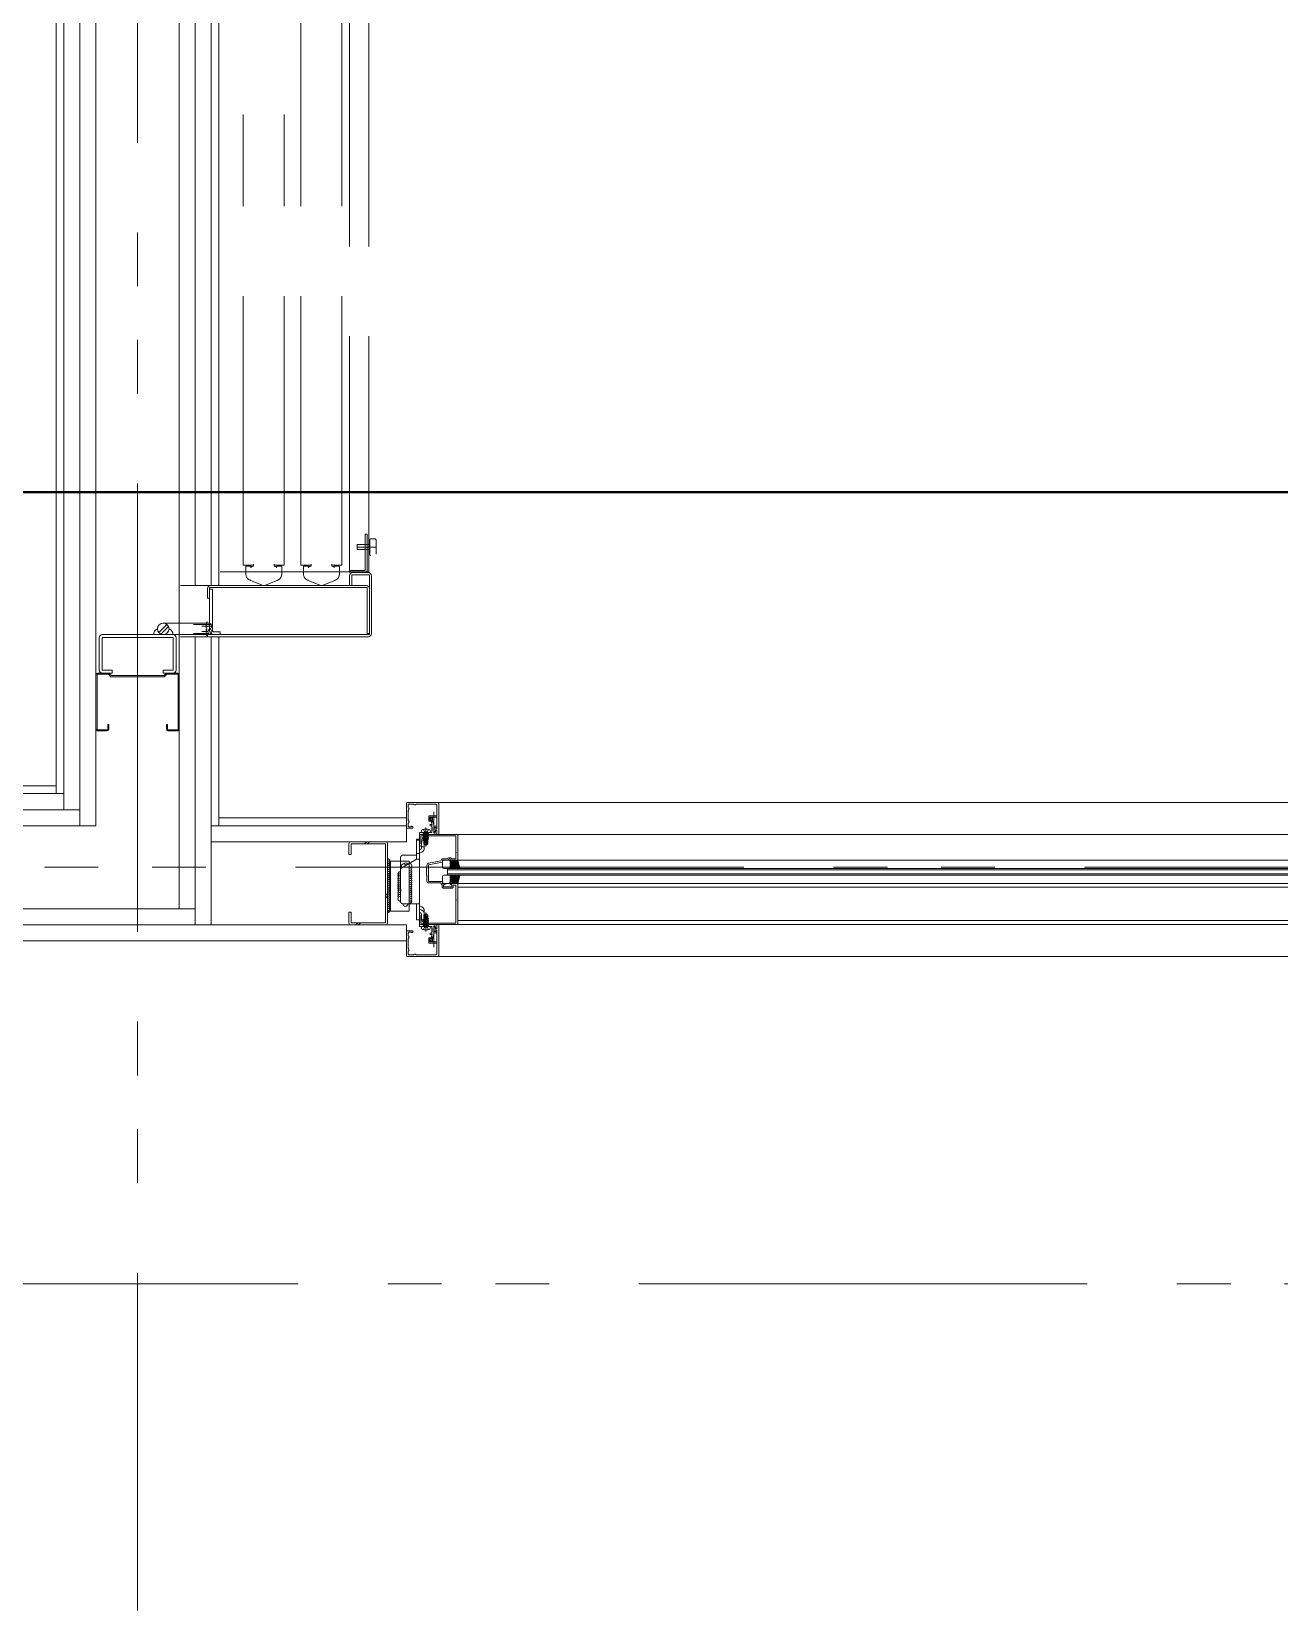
# Model space of a CAD drawing. Units: millimetres at full size. Extents: x -22551 to 92397, y -19340 to 14894.
# Drawn here: x 4079 to 5053, y -1486 to -253 of the extents above; entities that cross this region are included whole.
import ezdxf

# ---------------------------------------------------------------- set-up
doc = ezdxf.new("R2010")
doc.units = ezdxf.units.MM
doc.header["$LTSCALE"] = 70
doc.linetypes.add('DASHED3', pattern=[4, 3, -1])
doc.linetypes.add('DOUBLE_CHAIN1', pattern=[8.8, 5, -1, 0.6, -0.6, 0.6, -1])
for name, color, linetype, lineweight in [('1-6_配管－冷媒：冷媒配管用銅管', 5, 'Continuous', 40), ('2-0_通芯', 7, 'Continuous', 15), ('2-2_間仕切り芯', 7, 'DOUBLE_CHAIN1', 15)]:
    doc.layers.add(name, color=color, linetype=linetype, lineweight=lineweight)

# ---------------------------------------------------------------- blocks, each defined once
blk = doc.blocks.new('グループ部品-125')
at = {"layer": '2-0_通芯', "linetype": 'DOUBLE_CHAIN1'}
for p, q in [((4161.61, 8017.87), (4161.61, -1485.67)), ((-4339.14, -905.7), (7495.33, -905.7)), ((-22551.09, -1230.7), (23861.61, -1230.7))]:
    blk.add_line(p, q, dxfattribs=at)
at = {"layer": '2-0_通芯', "linetype": 'DASHED3'}
for p, q in [((4327.11, 1468.8), (4327.11, -675.7)), ((4342.11, 1468.8), (4342.11, -675.7)), ((4289.11, -669.8), (4289.11, 154.3)), ((4321.11, -669.8), (4321.11, 154.3)), ((4244.11, -669.8), (4244.11, -318.2)), ((4276.11, -669.8), (4276.11, -318.2)), ((4340.91, -645.7), (4339.31, -645.7)), ((4340.91, -645.7), (4340.91, -673.3)), ((4342.91, -650.7), (4342.11, -650.7)), ((4342.91, -649.7), (4343.41, -649.2)), ((4342.91, -661.7), (4342.91, -649.7)), ((4346.91, -649.2), (4343.41, -649.2)), ((4347.91, -650.2), (4346.91, -649.2)), ((4347.91, -661.2), (4347.91, -650.2)), ((4347.91, -655.7), (4332.91, -655.7)), ((4332.91, -657.3), (4333.31, -657.7)), ((4333.31, -653.7), (4342.11, -653.7)), ((4333.31, -657.7), (4342.11, -657.7)), ((4342.91, -660.7), (4342.11, -660.7)), ((4342.91, -661.7), (4343.41, -662.2)), ((4244.11, -669.8), (4251.61, -669.8)), ((4246.11, -676.92), (4246.11, -671)), ((4250.11, -670.7), (4246.41, -670.7)), ((4250.11, -671.9), (4250.11, -670.7)), ((4252.11, -670.75), (4250.96, -670.92)), ((4252.11, -669.2), (4252.11, -670.75)), ((4268.11, -669.2), (4268.11, -670.75)), ((4269.26, -670.92), (4268.11, -670.75)), ((4268.61, -669.8), (4276.11, -669.8)), ((4270.11, -671.9), (4270.11, -670.7)), ((4273.81, -670.7), (4270.11, -670.7)), ((4274.11, -676.92), (4274.11, -671)), ((4289.11, -669.8), (4296.61, -669.8)), ((4291.11, -676.92), (4291.11, -671)), ((4295.11, -670.7), (4291.41, -670.7)), ((4295.11, -671.9), (4295.11, -670.7)), ((4297.11, -670.75), (4295.96, -670.92)), ((4297.11, -669.2), (4297.11, -670.75)), ((4313.11, -669.2), (4313.11, -670.75)), ((4314.26, -670.92), (4313.11, -670.75)), ((4313.61, -669.8), (4321.11, -669.8)), ((4318.81, -670.7), (4315.11, -670.7)), ((4315.11, -671.9), (4315.11, -670.7)), ((4319.11, -676.92), (4319.11, -671)), ((4220.01, -688.7), (4220.01, -720.8)), ((4259.57, -685.63), (4249.75, -681.73)), ((4260.65, -685.63), (4270.47, -681.73)), ((4304.57, -685.63), (4294.75, -681.73)), ((4305.65, -685.63), (4315.47, -681.73)), ((4221.01, -721.8), (4226.11, -721.8)), ((4226.11, -724.1), (4226.11, -721.8)), ((4379.31, -883.7), (4381.61, -883.7)), ((4379.31, -899.35), (4379.31, -883.7)), ((4379.31, -884.6), (4381.61, -884.6)), ((4381.61, -946.7), (4381.61, -883.7)), ((4385.41, -887.2), (4386.2, -882.73)), ((4385.41, -890.8), (4385.41, -887.2)), ((4366.81, -898.2), (4366.81, -907.72)), ((4367.81, -905.99), (4379.31, -899.35)), ((4379.31, -896.2), (4368.81, -896.2)), ((4379.31, -894.84), (4381.61, -894.84)), ((4379.31, -899.35), (4381.61, -899.35)), ((4381.61, -889.55), (4383.11, -888.84)), ((4381.61, -892.13), (4382.53, -891.7)), ((4383.51, -893.79), (4381.61, -894.67)), ((4385.41, -889.73), (4383.11, -889.73)), ((4373.61, -900.89), (4356.61, -900.89)), ((4358.91, -900.89), (4358.91, -939.89)), ((4373.61, -939.89), (4373.61, -900.89)), ((4366.81, -932.2), (4366.81, -924.41)), ((4381.61, -934.2), (4368.81, -934.2)), ((4379.31, -946.7), (4379.31, -934.2)), ((4383.51, -936.61), (4381.61, -935.73)), ((4356.61, -939.89), (4373.61, -939.89)), ((4381.61, -946.7), (4379.31, -946.7)), ((4383.52, -939.21), (4381.61, -938.31)), ((4381.61, -940.85), (4382.54, -941.29)), ((4383.11, -942.19), (4383.11, -945.16)), ((4383.11, -945.16), (4383.62, -948.07)), ((4385.64, -946.26), (4383.38, -946.66)), ((4385.89, -947.67), (4383.62, -948.07)), ((4385.41, -939.6), (4385.41, -942.14)), ((4385.41, -942.19), (4385.41, -944.96)), ((4385.41, -944.96), (4385.89, -947.67))]:
    blk.add_line(p, q, dxfattribs=at)
at = {"layer": '2-0_通芯'}
for p, q in [((4194.11, 61.85), (4194.11, -938.2)), ((4098.11, 14.3), (4098.11, -848.2)), ((4104.11, 14.3), (4104.11, -860.7)), ((4116.61, 14.3), (4116.61, -873.2)), ((4129.11, 14.3), (4129.11, -873.2)), ((4206.61, 14.3), (4206.61, -685.7)), ((4219.11, 14.3), (4219.11, -685.7)), ((4225.11, 14.3), (4225.11, -685.7)), ((4226.11, -675.2), (4342.11, -675.2)), ((4338.51, -675.7), (4327.91, -675.7)), ((4328.71, -685.7), (4328.71, -677.3)), ((4328.71, -677.3), (4342.51, -677.3)), ((4329.51, -675.7), (4341.71, -675.7)), ((4342.51, -724.1), (4342.51, -677.3)), ((4195.11, -685.7), (4340.11, -685.7)), ((4216.11, -688.1), (4216.11, -695.7)), ((4340.91, -687.3), (4217.71, -687.3)), ((4217.71, -687.3), (4217.71, -695.7)), ((4327.11, -685.7), (4327.11, -678.1)), ((4344.11, -723.3), (4344.11, -678.1)), ((4217.71, -695.7), (4216.11, -695.7)), ((4131.61, -726.5), (4131.61, -751.7)), ((4189.21, -724.1), (4134.01, -724.1)), ((4178.14, -722.47), (4184.48, -716.13)), ((4179.75, -723.7), (4185.71, -717.74)), ((4218.01, -715.1), (4181.61, -715.1)), ((4218.01, -724.1), (4181.61, -724.1)), ((4189.31, -726.4), (4189.31, -751.8)), ((4191.61, -726.5), (4191.61, -751.7)), ((4195.11, -725.7), (4341.71, -725.7)), ((4219.17, -716.1), (4205.31, -716.1)), ((4216.86, -723.1), (4205.31, -723.1)), ((4206.61, -725.7), (4206.61, -950.7)), ((4219.5, -717.6), (4211.75, -717.6)), ((4216.52, -721.6), (4211.75, -721.6)), ((4342.51, -724.1), (4216.11, -724.1)), ((4216.11, -725.7), (4216.11, -724.1)), ((4219.11, -725.7), (4219.11, -950.7)), ((4221.11, -724.1), (4226.11, -724.1)), ((4225.11, -725.7), (4225.11, -873.2)), ((4129.11, -755.3), (4129.11, -797.9)), ((4141.61, -751.8), (4133.91, -751.8)), ((4138.78, -754.9), (4140.78, -756.9)), ((4139.46, -754.45), (4141.11, -756.1)), ((4182.44, -756.9), (4140.78, -756.9)), ((4182.11, -756.1), (4141.11, -756.1)), ((4181.61, -751.8), (4181.61, -754.1)), ((4189.31, -751.8), (4181.61, -751.8)), ((4192.91, -754.1), (4181.61, -754.1)), ((4182.11, -756.1), (4183.76, -754.45)), ((4182.44, -756.9), (4184.44, -754.9)), ((4193.31, -754.9), (4184.44, -754.9)), ((4193.31, -754.9), (4193.31, -798.3)), ((4194.11, -755.3), (4194.11, -797.9)), ((4138.31, -798.3), (4129.91, -798.3)), ((4130.31, -799.1), (4137.91, -799.1)), ((4138.31, -794.1), (4138.31, -798.3)), ((4184.11, -794.1), (4184.11, -797.9)), ((4193.31, -798.3), (4184.91, -798.3)), ((4185.31, -799.1), (4192.91, -799.1)), ((3951.61, -842.2), (4098.11, -842.2)), ((3951.61, -848.2), (4104.11, -848.2)), ((3951.61, -860.7), (4116.61, -860.7)), ((4371.61, -885.7), (4371.61, -855.7)), ((4372.11, -855.2), (4396.11, -855.2)), ((4396.11, -855.2), (4396.61, -855.7)), ((4396.61, -855.2), (5926.61, -855.2)), ((4396.61, -855.7), (4396.61, -880.2)), ((3951.61, -873.2), (4129.11, -873.2)), ((4219.11, -873.2), (4371.61, -873.2)), ((4225.11, -867.2), (4371.61, -867.2)), ((4386.61, -879.56), (4386.61, -874.65)), ((4391.21, -878.4), (4391.21, -867.2)), ((4393.21, -873.7), (4395.21, -873.7)), ((4395.21, -874.7), (4393.21, -874.7)), ((4219.11, -885.7), (4371.61, -885.7)), ((4355.01, -885.7), (4328.21, -885.7)), ((4340.42, -885.7), (4338.82, -887.3)), ((4342.54, -885.7), (4340.94, -887.3)), ((4375.86, -875.2), (4372.11, -875.2)), ((4391.21, -878.4), (4381.61, -878.4)), ((4381.61, -880.2), (4381.61, -878.4)), ((5941.61, -880.2), (4381.61, -880.2)), ((4382.94, -887.2), (4382.91, -887.2)), ((4383.11, -878.4), (4383.21, -877.28)), ((4388.59, -879.1), (4384.63, -879.1)), ((4384.63, -879.19), (4385.01, -879.41)), ((4384.63, -879.89), (4388.59, -879.19)), ((4384.63, -880.59), (4388.59, -879.89)), ((4384.63, -879.89), (4385.01, -880.11)), ((4384.63, -880.41), (4384.63, -880.59)), ((4384.63, -880.59), (4385.01, -880.81)), ((4388.59, -881.11), (4384.63, -881.81)), ((4384.63, -881.99), (4388.59, -881.29)), ((4384.63, -881.29), (4385.01, -881.51)), ((4384.63, -881.81), (4385.01, -881.59)), ((4384.63, -881.81), (4384.63, -881.99)), ((4388.59, -881.81), (4384.63, -882.51)), ((4384.63, -881.99), (4385.01, -882.21)), ((4384.63, -882.69), (4388.59, -881.99)), ((4384.63, -882.51), (4385.01, -882.29)), ((4384.63, -882.51), (4384.63, -882.69)), ((4388.59, -882.51), (4384.63, -883.21)), ((4384.63, -882.69), (4385.01, -882.91)), ((4384.63, -883.39), (4388.59, -882.69)), ((4384.63, -883.21), (4385.01, -882.99)), ((4384.63, -883.21), (4384.63, -883.39)), ((4388.59, -883.21), (4384.63, -883.91)), ((4384.63, -883.39), (4385.01, -883.61)), ((4384.63, -884.09), (4388.59, -883.39)), ((4384.63, -883.91), (4385.01, -883.69)), ((4384.63, -883.91), (4384.63, -884.09)), ((4384.63, -884.09), (4385.01, -884.31)), ((4387.43, -884.12), (4384.63, -884.61)), ((4384.63, -884.79), (4387.38, -884.3)), ((4384.63, -884.61), (4385.01, -884.39)), ((4384.63, -884.61), (4384.63, -884.79)), ((4384.63, -884.79), (4385.01, -885.01)), ((4384.88, -878.9), (4384.88, -879.1)), ((4387.14, -885.1), (4384.96, -885.1)), ((4384.96, -885.1), (4384.96, -887.39)), ((4385.91, -886.5), (4384.96, -887.31)), ((4386.41, -879.1), (4385.01, -879.41)), ((4385.01, -879.49), (4385.01, -879.41)), ((4388.21, -879.41), (4385.01, -880.11)), ((4385.01, -880.19), (4388.21, -879.49)), ((4388.21, -880.11), (4385.01, -880.81)), ((4385.01, -880.19), (4385.01, -880.11)), ((4385.01, -880.89), (4385.01, -880.81)), ((4385.01, -881.59), (4388.21, -880.89)), ((4385.01, -881.59), (4385.01, -881.51)), ((4388.21, -881.51), (4385.01, -882.21)), ((4385.01, -882.29), (4388.21, -881.59)), ((4385.01, -882.29), (4385.01, -882.21)), ((4388.21, -882.21), (4385.01, -882.91)), ((4385.01, -882.99), (4388.21, -882.29)), ((4385.01, -882.99), (4385.01, -882.91)), ((4388.21, -882.91), (4385.01, -883.61)), ((4385.01, -883.69), (4388.21, -882.99)), ((4385.01, -883.69), (4385.01, -883.61)), ((4388.21, -883.61), (4385.01, -884.31)), ((4385.01, -884.39), (4388.21, -883.69)), ((4385.01, -884.39), (4385.01, -884.31)), ((4387.32, -884.5), (4385.01, -885.01)), ((4385.01, -885.09), (4385.01, -885.01)), ((4386.61, -886.89), (4386.46, -888.4)), ((4386.61, -881.76), (4386.61, -880.56)), ((4386.61, -882.76), (4386.61, -889.33)), ((4386.61, -886.89), (4387.47, -883.99)), ((4387.96, -887.2), (4386.76, -888.04)), ((4388.59, -883.91), (4387.96, -884.02)), ((4387.96, -884.2), (4388.59, -884.09)), ((4388.26, -885.1), (4387.96, -885.1)), ((4388.59, -879.19), (4388.21, -879.41)), ((4388.21, -879.49), (4388.21, -879.41)), ((4388.59, -879.71), (4388.21, -879.49)), ((4388.59, -879.89), (4388.21, -880.11)), ((4388.21, -880.19), (4388.21, -880.11)), ((4388.59, -880.41), (4388.21, -880.19)), ((4388.21, -880.89), (4388.21, -880.81)), ((4388.59, -881.11), (4388.21, -880.89)), ((4388.59, -881.29), (4388.21, -881.51)), ((4388.21, -881.59), (4388.21, -881.51)), ((4388.59, -881.81), (4388.21, -881.59)), ((4388.59, -881.99), (4388.21, -882.21)), ((4388.21, -882.29), (4388.21, -882.21)), ((4388.59, -882.51), (4388.21, -882.29)), ((4388.59, -882.69), (4388.21, -882.91)), ((4388.21, -882.99), (4388.21, -882.91)), ((4388.59, -883.21), (4388.21, -882.99)), ((4388.59, -883.39), (4388.21, -883.61)), ((4388.21, -883.69), (4388.21, -883.61)), ((4388.59, -883.91), (4388.21, -883.69)), ((4388.21, -885.1), (4388.21, -884.31)), ((4388.34, -878.9), (4388.34, -879.1)), ((4388.59, -879.1), (4388.59, -879.19)), ((4388.59, -879.71), (4388.59, -879.89)), ((4388.59, -881.11), (4388.59, -881.29)), ((4388.59, -881.81), (4388.59, -881.99)), ((4388.59, -882.51), (4388.59, -882.69)), ((4388.59, -883.21), (4388.59, -883.39)), ((4388.59, -883.91), (4388.59, -884.09)), ((4390.11, -878.4), (4390.01, -877.28)), ((4411.61, -900), (4411.61, -880.2)), ((4356.61, -949.1), (4356.61, -887.3)), ((4381.61, -888.72), (4381.61, -889.43)), ((4381.61, -899.5), (4381.61, -899.2)), ((4384.96, -887.39), (4386.46, -888.4)), ((4386.76, -888.4), (4386.46, -888.4)), ((4388.26, -887.39), (4386.76, -888.4)), ((4386.76, -888.04), (4386.76, -888.4)), ((4405.77, -898.2), (4404.64, -898.2)), ((4405.61, -906.7), (4405.61, -899.2)), ((4356.61, -900.89), (4356.61, -939.89)), ((4366.81, -922.99), (4366.81, -907.72)), ((4398.42, -900.69), (4388.65, -902.41)), ((4399.61, -905.7), (4399.61, -901.2)), ((4400.61, -900.2), (4404.61, -900.2)), ((4404.61, -906.7), (4400.61, -906.7)), ((4404.61, -911.7), (4400.61, -911.7)), ((4403.61, -911.7), (4403.61, -906.7)), ((4403.61, -906.7), (5919.61, -906.7)), ((4403.61, -907.7), (5919.61, -907.7)), ((4403.61, -910.7), (5919.61, -910.7)), ((4403.61, -911.7), (5919.61, -911.7)), ((4405.61, -900.2), (5917.61, -900.2)), ((4405.61, -905.3), (4410.71, -900.2)), ((4405.61, -903.89), (4409.3, -900.2)), ((4405.61, -902.47), (4407.88, -900.2)), ((4405.61, -901.06), (4406.47, -900.2)), ((4405.61, -900.37), (4411.94, -906.7)), ((4405.61, -901.2), (4405.61, -905.7)), ((4405.61, -901.79), (4410.52, -906.7)), ((4405.61, -903.2), (4409.11, -906.7)), ((4405.61, -904.61), (4407.7, -906.7)), ((4405.61, -906.03), (4406.28, -906.7)), ((4405.61, -911.7), (4405.61, -919.2)), ((4405.61, -918.03), (4411.94, -911.7)), ((4405.61, -916.61), (4410.52, -911.7)), ((4405.61, -913.79), (4407.7, -911.7)), ((4405.61, -915.2), (4409.11, -911.7)), ((4405.61, -912.37), (4406.28, -911.7)), ((4405.63, -906.7), (4411.71, -900.62)), ((4405.63, -911.7), (4411.71, -917.78)), ((4406.85, -900.2), (4413.04, -906.39)), ((4407.04, -906.7), (4411.97, -901.77)), ((4407.04, -911.7), (4411.97, -916.63)), ((4408.27, -900.2), (4412.61, -904.55)), ((4408.45, -906.7), (4412.24, -902.92)), ((4408.45, -911.7), (4412.24, -915.48)), ((4409.68, -900.2), (4412.19, -902.71)), ((4409.87, -906.7), (4412.5, -904.07)), ((4409.87, -911.7), (4412.5, -914.34)), ((4411.1, -900.2), (4411.77, -900.87)), ((4411.28, -906.7), (4412.77, -905.22)), ((4411.28, -911.7), (4412.77, -913.19)), ((4411.61, -900.2), (4413.11, -906.7)), ((4411.61, -918.2), (4413.11, -911.7)), ((4412.7, -906.7), (4413.03, -906.36)), ((4412.7, -911.7), (4413.03, -912.04)), ((4399.61, -912.7), (4399.61, -917.2)), ((4400.61, -918.2), (4404.61, -918.2)), ((4400.71, -922), (4406.51, -922)), ((4405.61, -917.2), (4405.61, -912.7)), ((4405.61, -913.1), (4410.71, -918.2)), ((4405.61, -914.51), (4409.3, -918.2)), ((4405.61, -915.93), (4407.88, -918.2)), ((4405.61, -917.34), (4406.47, -918.2)), ((4405.61, -918.2), (5917.61, -918.2)), ((4406.85, -918.2), (4413.04, -912.02)), ((4408.27, -918.2), (4412.61, -913.85)), ((4409.68, -918.2), (4412.19, -915.69)), ((4411.1, -918.2), (4411.77, -917.53)), ((4411.61, -950.2), (4411.61, -918.4)), ((4411.61, -921.2), (5911.61, -921.2)), ((4356.61, -926.08), (4355.01, -927.68)), ((4356.61, -928.2), (4355.01, -929.8)), ((3951.61, -938.2), (4206.61, -938.2)), ((4326.61, -940.7), (4326.61, -949.1)), ((4381.61, -937.9), (4381.61, -938.2)), ((4382.91, -943.2), (4382.94, -943.2)), ((4385.26, -946.2), (4384.63, -946.31)), ((4388.59, -946.31), (4384.63, -947.01)), ((4384.63, -946.49), (4384.63, -946.31)), ((4384.63, -946.49), (4385.26, -946.38)), ((4384.63, -946.49), (4385.01, -946.71)), ((4384.63, -947.19), (4388.59, -946.49)), ((4384.63, -947.01), (4385.01, -946.79)), ((4388.59, -947.01), (4384.63, -947.71)), ((4384.63, -947.19), (4384.63, -947.01)), ((4384.63, -947.19), (4385.01, -947.41)), ((4384.63, -947.89), (4388.59, -947.19)), ((4384.63, -947.71), (4385.01, -947.49)), ((4388.59, -947.71), (4384.63, -948.41)), ((4384.63, -947.89), (4384.63, -947.71)), ((4384.63, -947.89), (4385.01, -948.11)), ((4384.63, -948.59), (4388.59, -947.89)), ((4384.63, -948.41), (4385.01, -948.19)), ((4388.59, -948.41), (4384.63, -949.11)), ((4384.63, -948.59), (4384.63, -948.41)), ((4384.63, -948.59), (4385.01, -948.81)), ((4384.63, -949.29), (4388.59, -948.59)), ((4384.96, -943.01), (4386.46, -942)), ((4384.96, -945.3), (4385.26, -945.3)), ((4385.01, -945.3), (4385.01, -946.09)), ((4388.21, -946.01), (4385.01, -946.71)), ((4385.01, -946.79), (4388.21, -946.09)), ((4388.21, -946.71), (4385.01, -947.41)), ((4385.01, -946.71), (4385.01, -946.79)), ((4385.01, -947.49), (4388.21, -946.79)), ((4388.21, -947.41), (4385.01, -948.11)), ((4385.01, -947.41), (4385.01, -947.49)), ((4385.01, -948.19), (4388.21, -947.49)), ((4388.21, -948.11), (4385.01, -948.81)), ((4385.01, -948.11), (4385.01, -948.19)), ((4385.01, -948.89), (4388.21, -948.19)), ((4388.21, -948.81), (4385.01, -949.51)), ((4385.01, -948.81), (4385.01, -948.89)), ((4385.26, -943.21), (4386.46, -942.36)), ((4386.61, -943.51), (4385.75, -946.41)), ((4385.79, -946.28), (4388.59, -945.79)), ((4388.59, -945.61), (4385.84, -946.1)), ((4385.9, -945.9), (4388.21, -945.39)), ((4386.08, -945.3), (4388.26, -945.3)), ((4386.46, -942), (4386.76, -942)), ((4386.46, -942.36), (4386.46, -942)), ((4386.61, -947.64), (4386.61, -941.07)), ((4386.61, -943.51), (4386.76, -942)), ((4386.61, -948.64), (4386.61, -949.84)), ((4388.26, -943.01), (4386.76, -942)), ((4387.31, -943.9), (4388.26, -943.09)), ((4388.21, -945.31), (4388.21, -945.39)), ((4388.59, -945.61), (4388.21, -945.39)), ((4388.59, -945.79), (4388.21, -946.01)), ((4388.21, -946.01), (4388.21, -946.09)), ((4388.59, -946.31), (4388.21, -946.09)), ((4388.59, -946.49), (4388.21, -946.71)), ((4388.21, -946.71), (4388.21, -946.79)), ((4388.59, -947.01), (4388.21, -946.79)), ((4388.59, -947.19), (4388.21, -947.41)), ((4388.21, -947.41), (4388.21, -947.49)), ((4388.59, -947.71), (4388.21, -947.49)), ((4388.59, -947.89), (4388.21, -948.11)), ((4388.21, -948.11), (4388.21, -948.19)), ((4388.59, -948.41), (4388.21, -948.19)), ((4388.59, -948.59), (4388.21, -948.81)), ((4388.21, -948.81), (4388.21, -948.89)), ((4388.26, -945.3), (4388.26, -943.01)), ((4388.59, -945.79), (4388.59, -945.61)), ((4388.59, -946.49), (4388.59, -946.31)), ((4388.59, -947.19), (4388.59, -947.01)), ((4388.59, -947.89), (4388.59, -947.71)), ((4388.59, -948.59), (4388.59, -948.41)), ((4411.61, -947.2), (5911.61, -947.2)), ((3951.61, -950.7), (4194.11, -950.7)), ((4194.11, -950.7), (4371.61, -950.7)), ((4328.21, -950.7), (4355.01, -950.7)), ((4333.59, -949.1), (4331.99, -950.7)), ((4335.71, -949.1), (4334.11, -950.7)), ((4371.61, -950.7), (4371.61, -974.7)), ((4375.86, -955.2), (4372.11, -955.2)), ((4381.61, -950.2), (5941.61, -950.2)), ((4381.61, -950.2), (4381.61, -952)), ((4381.61, -952), (4391.21, -952)), ((4383.11, -952), (4383.21, -953.12)), ((4384.63, -949.11), (4385.01, -948.89)), ((4384.63, -949.29), (4384.63, -949.11)), ((4384.63, -949.29), (4385.01, -949.51)), ((4388.59, -949.81), (4384.63, -950.51)), ((4384.63, -949.99), (4385.01, -950.21)), ((4384.63, -950.51), (4385.01, -950.29)), ((4384.63, -950.69), (4384.63, -950.51)), ((4388.59, -950.51), (4384.63, -951.21)), ((4384.63, -950.69), (4385.01, -950.91)), ((4384.63, -951.21), (4385.01, -950.99)), ((4384.63, -951.3), (4384.63, -951.21)), ((4384.63, -951.3), (4388.59, -951.3)), ((4384.88, -951.5), (4384.88, -951.3)), ((4385.01, -949.51), (4385.01, -949.59)), ((4385.01, -950.29), (4388.21, -949.59)), ((4388.21, -950.21), (4385.01, -950.91)), ((4385.01, -950.21), (4385.01, -950.29)), ((4385.01, -950.99), (4388.21, -950.29)), ((4385.01, -950.91), (4385.01, -950.99)), ((4386.61, -950.84), (4386.61, -955.75)), ((4386.81, -951.3), (4388.21, -950.99)), ((4388.59, -949.11), (4388.21, -948.89)), ((4388.21, -949.51), (4388.21, -949.59)), ((4388.59, -949.81), (4388.21, -949.59)), ((4388.21, -950.21), (4388.21, -950.29)), ((4388.59, -950.51), (4388.21, -950.29)), ((4388.21, -950.91), (4388.21, -950.99)), ((4388.59, -951.21), (4388.21, -950.99)), ((4388.34, -951.5), (4388.34, -951.3)), ((4388.59, -949.99), (4388.59, -949.81)), ((4390.11, -952), (4390.01, -953.12)), ((4391.21, -952), (4391.21, -963.2)), ((4395.21, -955.7), (4393.21, -955.7)), ((4393.21, -956.7), (4395.21, -956.7)), ((4396.61, -974.7), (4396.61, -950.2)), ((3951.61, -963.2), (4371.61, -963.2)), ((4372.11, -975.2), (4396.11, -975.2)), ((4396.11, -975.2), (4396.61, -974.7)), ((4396.61, -975.2), (5926.61, -975.2))]:
    blk.add_line(p, q, dxfattribs=at)
at = {"layer": '2-0_通芯', "linetype": 'DASHED3'}
for points in [[(4339.31, -645.7), (4339.31, -674.1), (4327.91, -674.1), (4327.91, -675.7)], [(4332.91, -657.3), (4332.91, -654.1), (4333.31, -653.7)], [(4220.01, -688.7), (4217.71, -688.7), (4217.71, -720.7)], [(4383.11, -890.8), (4383.11, -887), (4383.93, -882.33), (4386.2, -882.73)]]:
    blk.add_lwpolyline(points, dxfattribs=at)
at = {"layer": '2-0_通芯'}
for points in [[(4342.51, -723.1), (4340.91, -723.1), (4340.91, -687.3)], [(4189.31, -726.4), (4133.91, -726.4), (4133.91, -751.8)], [(4138.78, -754.9), (4129.91, -754.9), (4129.91, -798.3)], [(4141.61, -751.8), (4141.61, -754.1), (4130.31, -754.1)], [(4138.31, -794.1), (4139.11, -794.1), (4139.11, -797.9)], [(4184.11, -794.1), (4184.91, -794.1), (4184.91, -798.3)], [(4372.91, -857), (4372.91, -859.18), (4373.03, -859.41)], [(4373.03, -860.99), (4372.91, -861.23), (4372.91, -869.18), (4373.03, -869.41)], [(4377.32, -856.62), (4377.09, -856.5), (4373.41, -856.5)], [(4394.71, -856.5), (4379.14, -856.5), (4378.9, -856.62)], [(4392.71, -862.5), (4392.71, -869.74), (4392.59, -869.93), (4392.59, -870.48), (4392.71, -870.66), (4392.71, -879), (4393.84, -879), (4394.12, -877.41)], [(4392.71, -878.26), (4392.94, -875.7), (4395.21, -875.7), (4395.21, -857)], [(4373.03, -870.99), (4372.91, -871.23), (4372.91, -873.5)], [(4373.41, -874), (4375.13, -874), (4375.34, -873.91)], [(4395.21, -866.5), (4389.81, -866.5), (4389.81, -868.53), (4390.21, -869.1), (4390.21, -869.6), (4388.81, -869.6), (4388.81, -865.5), (4395.21, -865.5)], [(4390.31, -872.3), (4391.42, -872.3), (4390.51, -868.92), (4389.66, -868.69), (4390.78, -866.75), (4391.71, -867)], [(4391.21, -877.2), (4391.51, -876.9), (4391.51, -874.5)], [(4391.71, -867), (4391.71, -868.77), (4392.71, -872.5)], [(4381.61, -880.7), (4381.61, -889.2), (4382.61, -889.2), (4383.24, -888.11), (4383.24, -887.5)], [(4382.61, -886.9), (4382.61, -881.2), (4410.01, -881.2), (4410.01, -893.74)], [(4384.56, -876.04), (4385.47, -877.85), (4386.61, -878.46)], [(4384.63, -879.1), (4384.63, -879.19), (4385.13, -879.1)], [(4388.1, -879.1), (4384.63, -879.71), (4384.63, -879.89)], [(4384.63, -879.71), (4385.01, -879.49), (4386.81, -879.1)], [(4388.59, -879.71), (4384.63, -880.41), (4385.01, -880.19)], [(4384.63, -881.11), (4385.01, -880.89), (4388.21, -880.19)], [(4388.59, -880.41), (4384.63, -881.11), (4384.63, -881.29), (4388.59, -880.59)], [(4388.59, -880.41), (4388.59, -880.59), (4388.21, -880.81), (4385.01, -881.51)], [(4386.61, -887), (4385.91, -886.5), (4385.77, -885.1)], [(4386.15, -878.4), (4386.34, -878.52), (4386.89, -878.52), (4387.07, -878.4)], [(4388.66, -876.04), (4387.76, -877.85), (4386.61, -878.46)], [(4386.76, -888.04), (4387.96, -884.05), (4387.96, -887.2)], [(4388.59, -884.09), (4388.21, -884.31), (4387.96, -884.36)], [(4388.26, -885.1), (4388.26, -887.39), (4387.96, -887.2)], [(4395.11, -880.2), (4395.11, -876.8), (4393.98, -876.8), (4393.7, -878.39)], [(4326.61, -887.3), (4326.61, -895.7), (4328.21, -895.7), (4328.21, -887.3), (4355.01, -887.3), (4355.01, -949.1), (4328.21, -949.1), (4328.21, -940.7), (4326.61, -940.7)], [(4388.61, -903.64), (4399.61, -901.7), (4399.61, -900.2), (4402.97, -900.2), (4405.11, -899.2), (4405.61, -899.2)], [(4404.21, -898.29), (4402.7, -899), (4399.91, -899)], [(4410.01, -894.66), (4410.01, -899), (4406.81, -899), (4406.64, -898.7)], [(4387.41, -903.89), (4387.41, -906.3), (4387.01, -906.7), (4387.01, -911.7), (4387.41, -912.1), (4387.41, -916.4)], [(4405.61, -919.2), (4406.81, -919.2), (4406.81, -920.8), (4400.41, -920.8), (4400.41, -919.2), (4401.61, -919.2), (4401.61, -918.2), (4399.61, -918.2), (4399.61, -916.7), (4388.61, -916.7), (4388.61, -903.64)], [(4388.91, -917.9), (4398.11, -917.9), (4399.21, -919.47), (4399.21, -920.5)], [(4408.01, -920.5), (4408.01, -919.7), (4410.01, -919.7), (4410.01, -930.74)], [(4410.01, -931.66), (4410.01, -949.2), (4382.61, -949.2), (4382.61, -943.5)], [(4383.24, -942.9), (4383.24, -942.29), (4382.61, -941.2), (4381.61, -941.2), (4381.61, -949.7)], [(4384.63, -946.31), (4385.01, -946.09), (4385.26, -946.04)], [(4384.96, -945.3), (4384.96, -943.01), (4385.26, -943.21)], [(4386.46, -942.36), (4385.26, -946.35), (4385.26, -943.21)], [(4386.61, -943.4), (4387.31, -943.9), (4387.45, -945.3)], [(4373.03, -959.41), (4372.91, -959.18), (4372.91, -956.9)], [(4373.03, -969.41), (4372.91, -969.18), (4372.91, -961.23), (4373.03, -960.99)], [(4373.41, -956.4), (4375.13, -956.4), (4375.34, -956.49)], [(4384.56, -954.36), (4385.47, -952.55), (4386.61, -951.94)], [(4384.63, -949.99), (4384.63, -949.81), (4385.01, -949.59), (4388.21, -948.89)], [(4384.63, -949.99), (4388.59, -949.29), (4388.59, -949.11), (4384.63, -949.81)], [(4384.63, -950.69), (4388.59, -949.99), (4388.21, -950.21)], [(4388.59, -949.29), (4388.21, -949.51), (4385.01, -950.21)], [(4385.13, -951.3), (4388.59, -950.69), (4388.59, -950.51)], [(4386.15, -952), (4386.34, -951.88), (4386.89, -951.88), (4387.07, -952)], [(4388.59, -950.69), (4388.21, -950.91), (4386.41, -951.3)], [(4388.66, -954.36), (4387.76, -952.55), (4386.61, -951.94)], [(4388.59, -951.3), (4388.59, -951.21), (4388.1, -951.3)], [(4395.21, -963.9), (4389.81, -963.9), (4389.81, -961.87), (4390.21, -961.3), (4390.21, -960.8), (4388.81, -960.8), (4388.81, -964.9), (4395.21, -964.9)], [(4390.31, -958.1), (4391.42, -958.1), (4390.51, -961.48), (4389.66, -961.71), (4390.78, -963.65), (4391.71, -963.4)], [(4391.21, -953.2), (4391.51, -953.5), (4391.51, -955.9)], [(4391.71, -963.4), (4391.71, -961.64), (4392.71, -957.9)], [(4392.71, -967.9), (4392.71, -960.66), (4392.59, -960.48), (4392.59, -959.93), (4392.71, -959.74), (4392.71, -951.4), (4393.84, -951.4), (4394.12, -952.99)], [(4392.71, -952.14), (4392.94, -954.7), (4395.21, -954.7), (4395.21, -973.4)], [(4395.11, -950.2), (4395.11, -953.6), (4393.98, -953.6), (4393.7, -952.01)], [(4372.91, -973.4), (4372.91, -971.23), (4373.03, -970.99)], [(4377.32, -973.79), (4377.09, -973.9), (4373.41, -973.9)], [(4394.71, -973.9), (4379.14, -973.9), (4378.9, -973.79)]]:
    blk.add_lwpolyline(points, dxfattribs=at)
blk.add_circle((4181.61, -719.6), 4.5, dxfattribs=at)
at = {"layer": '2-0_通芯', "linetype": 'DASHED3'}
for centre, radius, start, end in [((4246.41, -671), 0.3, 90, 180), ((4251.11, -676.92), 5, 180, 254.24546), ((4251.11, -671.91), 1, 98.53077, 180), ((4269.11, -671.91), 1, 0, 81.46923), ((4269.11, -676.92), 5, 285.75454, 0), ((4273.81, -671), 0.3, 0, 90), ((4291.41, -671), 0.3, 90, 180), ((4296.11, -676.92), 5, 180, 254.24546), ((4296.11, -671.91), 1, 98.53077, 180), ((4314.11, -671.91), 1, 0, 81.46923), ((4314.11, -676.92), 5, 285.75454, 0), ((4318.81, -671), 0.3, 0, 90), ((4338.51, -673.3), 2.4, 270, 0), ((4260.11, -683.7), 2, 254.24546, 285.75454), ((4305.11, -683.7), 2, 254.24546, 285.75454), ((4221.11, -720.7), 3.4, 180, 270), ((4221.01, -720.8), 1, 180, 270), ((4368.81, -898.2), 2, 90, 180), ((4382.11, -890.8), 1, 295, 0), ((4382.11, -890.8), 3.3, 295, 0), ((4368.81, -932.2), 2, 180, 270), ((4382.11, -942.19), 1, 0, 64.66912), ((4382.11, -939.6), 3.3, 0, 65), ((4382.11, -942.19), 3.3, 0, 64.66912)]:
    blk.add_arc(centre, radius, start, end, dxfattribs=at)
at = {"layer": '2-0_通芯'}
for centre, radius, start, end in [((4329.51, -678.1), 2.4, 90, 180), ((4341.71, -678.1), 2.4, 0, 90), ((4218.51, -688.1), 2.4, 90, 180), ((4340.11, -688.1), 2.4, 0, 90), ((4216.11, -715.1), 1, 90, 270), ((4134.01, -726.5), 2.4, 90, 180), ((4178.15, -723.53), 4.02, 104.9838, 188.17994), ((4185.07, -723.53), 4.02, 351.82006, 75.0162), ((4189.21, -726.5), 2.4, 0, 90), ((4216.11, -716.9), 1, 115.84193, 270), ((4216.11, -718.7), 1, 115.84193, 270), ((4216.11, -720.5), 1, 115.84193, 270), ((4216.11, -722.3), 1, 115.84193, 270), ((4216.11, -724.1), 1, 115.84193, 270), ((4218.95, -721.85), 2.44, 112.61986, 247.38014), ((4217.07, -717.35), 2.44, 292.61986, 67.38014), ((4217.07, -721.85), 2.44, 292.61986, 67.38014), ((4341.71, -723.3), 2.4, 270, 0), ((4130.31, -755.3), 1.2, 90, 180), ((4134.01, -751.7), 2.4, 180, 270), ((4138.61, -755.3), 1.2, 45, 90), ((4184.61, -755.3), 1.2, 90, 135), ((4189.21, -751.7), 2.4, 270, 0), ((4192.91, -755.3), 1.2, 0, 90), ((4130.31, -797.9), 1.2, 180, 270), ((4137.91, -797.9), 1.2, 270, 0), ((4185.31, -797.9), 1.2, 180, 270), ((4192.91, -797.9), 1.2, 270, 0), ((4372.11, -855.7), 0.5, 90.00001, 179.99999), ((4373.41, -857), 0.5, 90.00001, 179.99999), ((4372.41, -860.2), 1, 307.97987, 52.02013), ((4378.11, -856), 1, 217.97987, 322.02013), ((4394.71, -857), 0.5, 0.00001, 89.99999), ((4372.11, -874.7), 0.5, 180.00001, 269.99999), ((4373.41, -873.5), 0.5, 180.00001, 269.99999), ((4372.41, -870.2), 1, 307.97987, 52.02013), ((4375.86, -874.45), 0.75, 270.00002, 134.41533), ((4390.31, -872.8), 0.5, 89.99999, 270.00001), ((4390.31, -874.5), 1.2, 0.00001, 89.99999), ((4393.21, -874.2), 0.5, 89.99999, 270.00001), ((4328.21, -887.3), 1.6, 90, 180), ((4355.01, -887.3), 1.6, 0, 90), ((4382.11, -880.7), 0.5, 90, 180), ((4382.91, -886.9), 0.3, 180, 270), ((4382.94, -887.5), 0.3, 0, 90), ((4384.5, -877.39), 1.3, 105.88085, 175), ((4386.61, -884.8), 9, 74.11915, 105.88085), ((4384.38, -878.9), 0.5, 0, 90), ((4387.71, -884.05), 0.248, 0, 167.19096), ((4388.84, -878.9), 0.5, 90, 180), ((4388.72, -877.39), 1.3, 5, 74.11915), ((4393.21, -878.3), 0.5, 175, 349.99999), ((4394.61, -877.5), 0.5, 360, 170.00001), ((4356.61, -900.89), 2, 270, 90), ((4399.91, -900.5), 1.5, 90, 187.31279), ((4404.64, -899.2), 1, 90, 115), ((4405.77, -899.2), 1, 30, 90), ((4410.21, -893.74), 0.2, 180, 246.42182), ((4410.21, -894.66), 0.2, 113.57818, 180), ((4410.01, -894.2), 0.3, 293.57818, 66.42182), ((4356.61, -902.49), 2, 270, 23.57818), ((4356.61, -904.09), 2, 270, 23.57818), ((4356.61, -905.69), 2, 270, 23.57818), ((4356.61, -907.29), 2, 270, 23.57818), ((4356.61, -908.89), 2, 270, 23.57818), ((4356.61, -910.49), 2, 270, 23.57818), ((4356.61, -912.09), 2, 270, 23.57818), ((4366.81, -911), 2, 90, 203.57818), ((4366.81, -912.6), 2, 90, 203.57818), ((4368.81, -907.72), 2, 120, 180), ((4369.41, -905.07), 2, 30.01514, 210.01514), ((4370.79, -904.27), 2, 30.01514, 143.59332), ((4373.61, -904.64), 2, 270, 90), ((4373.61, -906.24), 2, 270, 23.57818), ((4373.61, -907.84), 2, 270, 23.57818), ((4373.61, -909.44), 2, 270, 23.57818), ((4373.61, -911.04), 2, 270, 23.57818), ((4373.61, -912.64), 2, 270, 23.57818), ((4388.91, -903.89), 1.5, 100, 180), ((4400.61, -901.2), 1, 89.9999, 179.9999), ((4400.61, -905.7), 1, 179.9999, 269.9999), ((4400.61, -912.7), 1, 90.0001, 180.0001), ((4404.61, -901.2), 1, 359.9999, 89.9999), ((4404.61, -905.7), 1, 269.9999, 359.9999), ((4404.61, -912.7), 1, 0.0001, 90.0001), ((4411.41, -900), 0.2, 270, 0), ((4356.61, -913.69), 2, 270, 23.57818), ((4356.61, -915.29), 2, 270, 23.57818), ((4356.61, -916.89), 2, 270, 23.57818), ((4356.61, -918.49), 2, 270, 23.57818), ((4356.61, -920.09), 2, 270, 23.57818), ((4356.61, -921.69), 2, 270, 23.57818), ((4356.61, -923.29), 2, 270, 23.57818), ((4356.61, -924.89), 2, 270, 23.57818), ((4366.81, -914.2), 2, 90, 203.57818), ((4366.81, -915.8), 2, 90, 203.57818), ((4366.81, -917.4), 2, 90, 203.57818), ((4366.81, -919), 2, 90, 203.57818), ((4366.81, -920.6), 2, 90, 203.57818), ((4366.81, -922.2), 2, 90, 203.57818), ((4366.81, -923.8), 2, 90, 203.57818), ((4366.81, -925.4), 2, 90, 203.57818), ((4366.11, -923.7), 1, 314.427, 45.573), ((4373.61, -914.24), 2, 270, 23.57818), ((4373.61, -915.84), 2, 270, 23.57818), ((4373.61, -917.44), 2, 270, 23.57818), ((4373.61, -919.04), 2, 270, 23.57818), ((4373.61, -920.64), 2, 270, 23.57818), ((4373.61, -922.24), 2, 270, 23.57818), ((4373.61, -923.84), 2, 270, 23.57818), ((4388.91, -916.4), 1.5, 180, 270), ((4400.71, -920.5), 1.5, 180, 270), ((4400.61, -917.2), 1, 180.0001, 270.0001), ((4404.61, -917.2), 1, 270.0001, 0.0001), ((4406.51, -920.5), 1.5, 270, 0), ((4411.41, -918.4), 0.2, 0, 90), ((4356.61, -926.49), 2, 270, 23.57818), ((4356.61, -928.09), 2, 270, 23.57818), ((4356.61, -929.69), 2, 270, 23.57818), ((4356.61, -931.29), 2, 270, 23.57818), ((4356.61, -932.89), 2, 270, 23.57818), ((4356.61, -934.49), 2, 270, 23.57818), ((4356.61, -936.09), 2, 270, 23.57818), ((4366.81, -927), 2, 90, 203.57818), ((4366.81, -928.6), 2, 90, 203.57818), ((4366.81, -930.2), 2, 90, 270), ((4370.61, -934.2), 2, 180, 0), ((4373.61, -925.44), 2, 270, 23.57818), ((4373.61, -927.04), 2, 270, 23.57818), ((4373.61, -928.64), 2, 270, 23.57818), ((4373.61, -930.24), 2, 270, 23.57818), ((4373.61, -931.84), 2, 270, 23.57818), ((4410.21, -930.74), 0.2, 180, 246.42182), ((4410.21, -931.66), 0.2, 113.57818, 180), ((4410.01, -931.2), 0.3, 293.57818, 66.42182), ((4356.61, -937.69), 2, 270, 23.57818), ((4356.61, -939.29), 2, 270, 23.57818), ((4382.91, -943.5), 0.3, 90, 180), ((4382.94, -942.9), 0.3, 270, 0), ((4385.51, -946.35), 0.248, 180, 347.19096), ((4328.21, -949.1), 1.6, 180, 269.99809), ((4355.01, -949.1), 1.6, 270, 0), ((4372.11, -955.7), 0.5, 90.00001, 179.99999), ((4373.41, -956.9), 0.5, 90.00001, 179.99999), ((4372.41, -960.2), 1, 307.97987, 52.02013), ((4375.86, -955.95), 0.75, 225.58467, 89.99998), ((4382.11, -949.7), 0.5, 180, 270), ((4384.5, -953.01), 1.3, 185, 254.11915), ((4386.61, -945.6), 9, 254.11915, 285.88085), ((4384.38, -951.5), 0.5, 270, 0), ((4388.84, -951.5), 0.5, 180, 270), ((4388.72, -953.01), 1.3, 285.88085, 355), ((4390.31, -957.6), 0.5, 89.99999, 270.00001), ((4390.31, -955.9), 1.2, 270.00001, 359.99999), ((4393.21, -952.1), 0.5, 10.00001, 185), ((4393.21, -956.2), 0.5, 89.99999, 270.00001), ((4394.61, -952.9), 0.5, 189.99999, 0), ((4373.41, -973.4), 0.5, 180.00001, 269.99999), ((4372.41, -970.2), 1, 307.97987, 52.02013), ((4378.11, -974.4), 1, 37.97987, 142.02013), ((4394.71, -973.4), 0.5, 270.00001, 359.99999), ((4372.11, -974.7), 0.5, 180.00001, 269.99999)]:
    blk.add_arc(centre, radius, start, end, dxfattribs=at)

msp = doc.modelspace()

# ---------------------------------------------------------------- linework, layer by layer
at = {"layer": '1-6_配管－冷媒：冷媒配管用銅管'}
msp.add_line((3238.97, -612.99), (9000.44, -612.99), dxfattribs=at)
at = {"layer": '2-2_間仕切り芯'}
msp.add_line((4161.61, 8017.87), (4161.61, -1485.67), dxfattribs=at)

# ---------------------------------------------------------------- block references
at = {"layer": '2-0_通芯'}
msp.add_blockref('グループ部品-125', (0, 0), dxfattribs=at)

doc.saveas('drawing.dxf')
